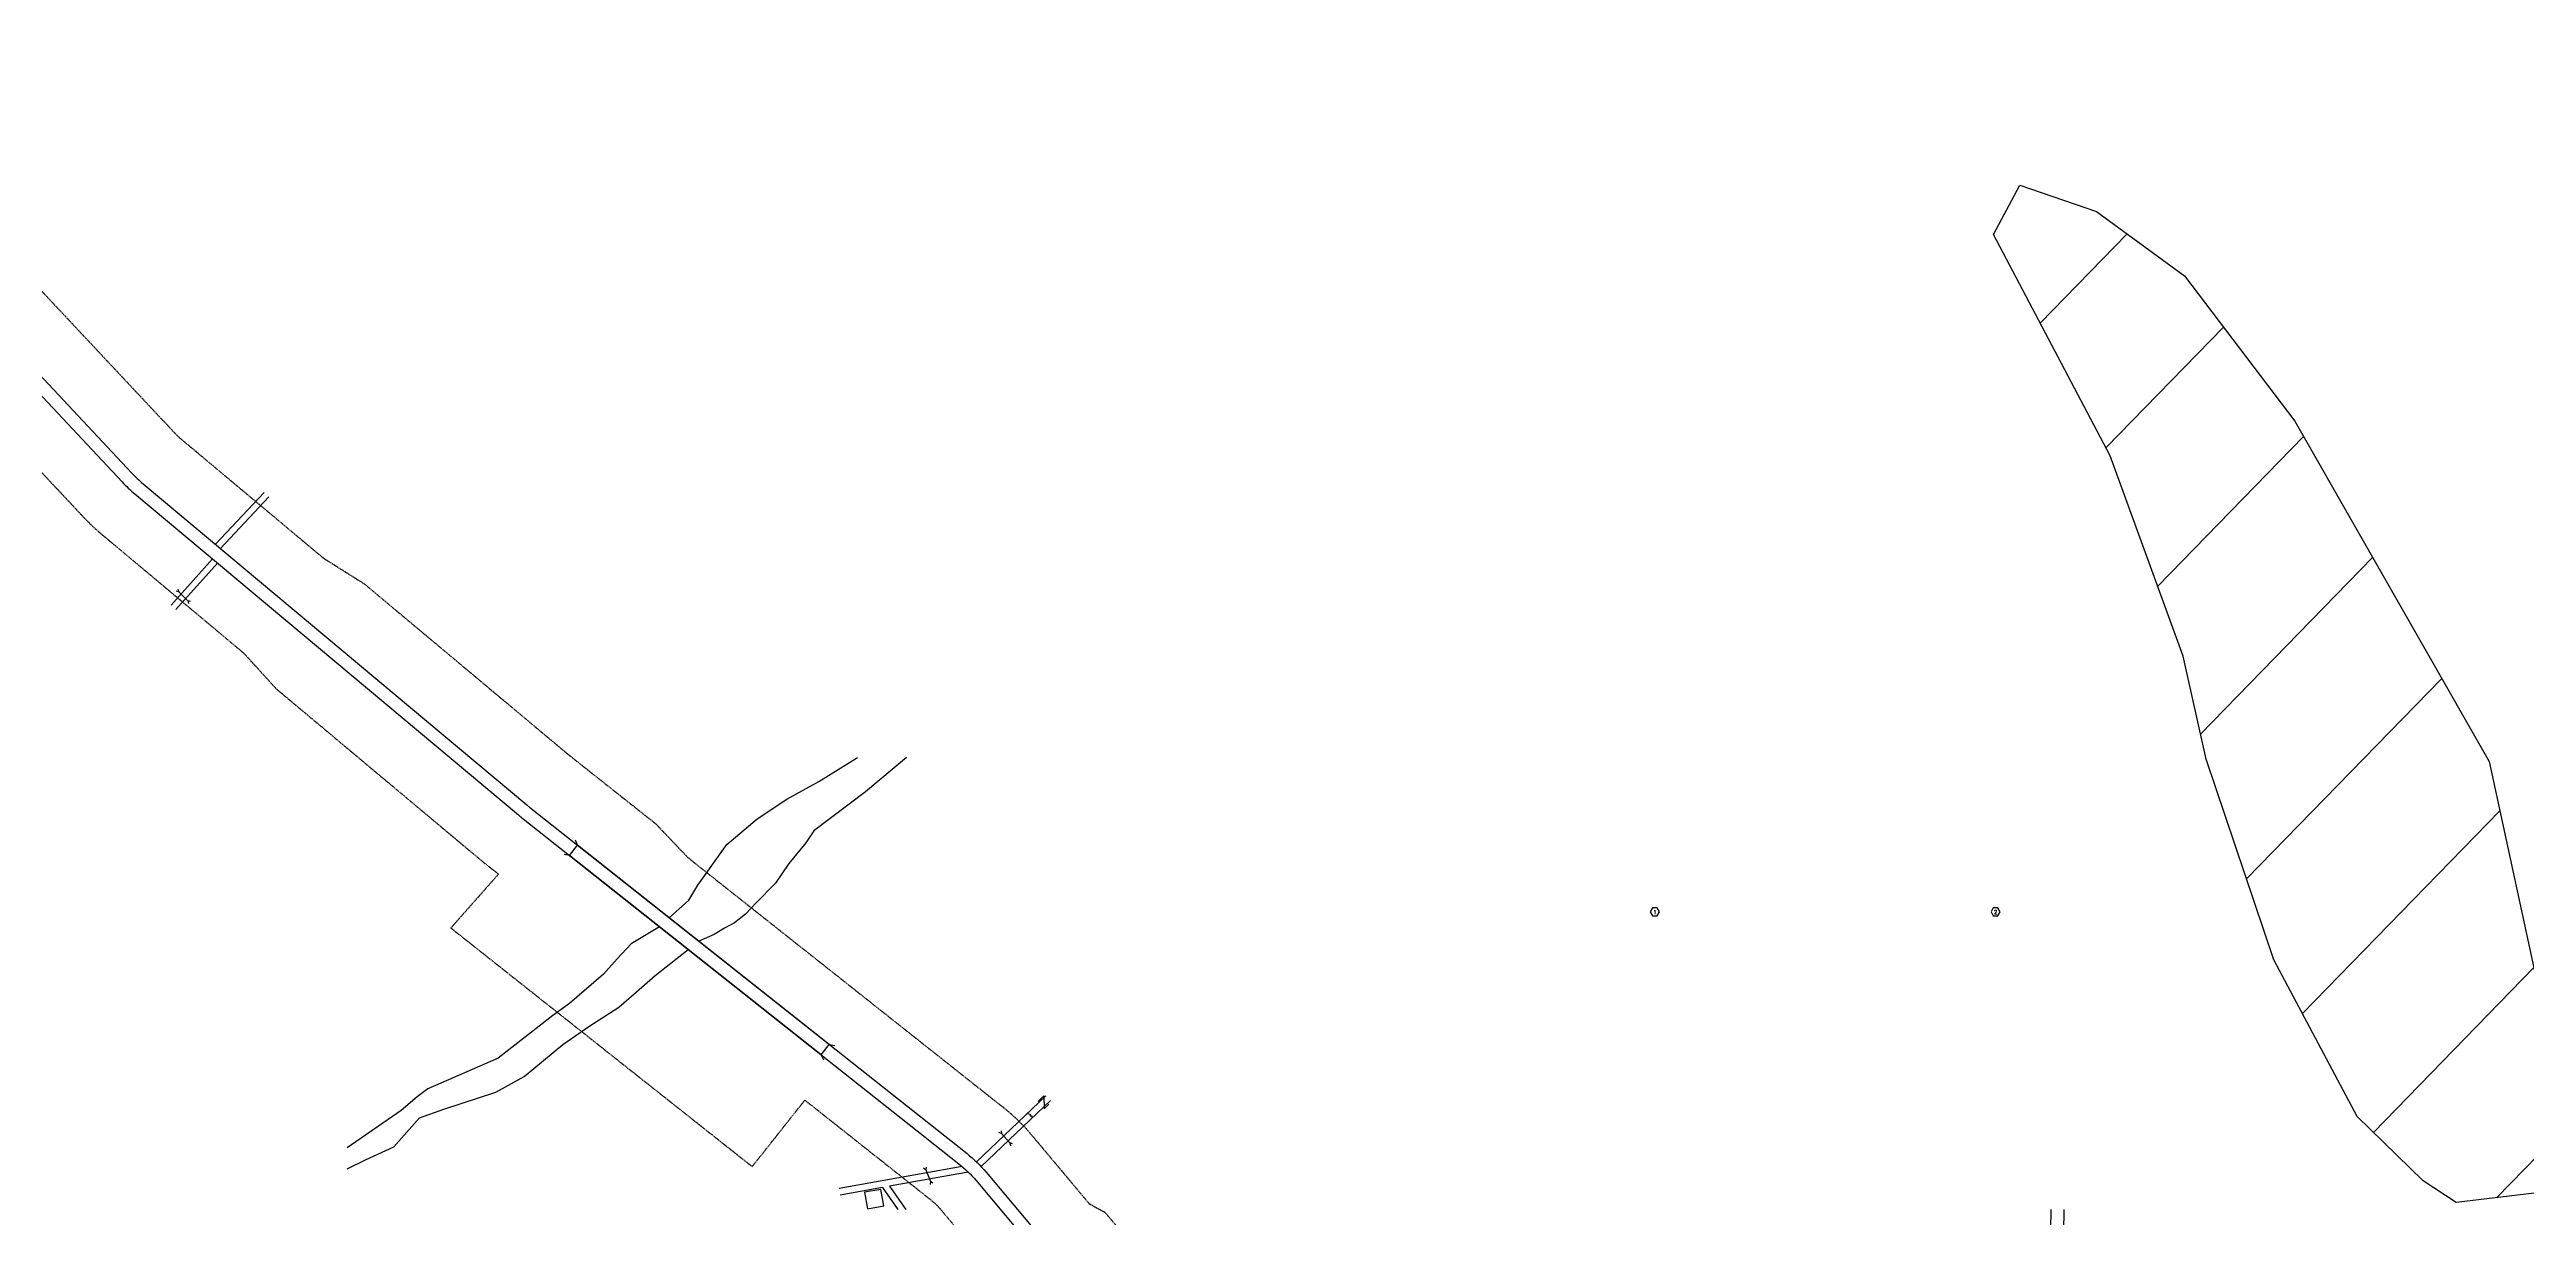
# Model space of a CAD drawing. Header units: inches. Extents: x 2666812 to 2767151, y 580083 to 705712.
# Drawn here: x 2699871 to 2703666, y 622571 to 624361 of the extents above; entities that cross this region are included whole.
import ezdxf
from ezdxf.enums import TextEntityAlignment as Align

# ---------------------------------------------------------------- set-up
doc = ezdxf.new("R2010")
doc.units = ezdxf.units.IN
doc.header["$MEASUREMENT"] = 0
doc.linetypes.add('PHANTOM', pattern=[2.5, 1.25, -0.25, 0.25, -0.25, 0.25, -0.25])
for name, color, linetype in [('HY-SHORE', 5, 'Continuous'), ('PLD-LANDBASE', 252, 'Continuous'), ('PLD-PAR', 1, 'Continuous')]:
    doc.layers.add(name, color=color, linetype=linetype)
doc.styles.add('SIMPLEX', font='simplex.shx', dxfattribs={"height": 6})

# ---------------------------------------------------------------- blocks, each defined once
blk = doc.blocks.new('*X27')
at = {"color": 0}
for p, q in [((2702921, 623941.3), (2703054.2, 624078.2)), ((2703021.5, 623750.5), (2703201.5, 623935.5)), ((2703101, 623538.2), (2703324.5, 623767.8)), ((2703166.6, 623311.5), (2703430.2, 623582.4)), ((2703237, 623089.8), (2703536, 623397)), ((2703322.5, 622883.6), (2703625, 623194.4)), ((2703431.4, 622701.4), (2703677.1, 622953.9)), ((2703620.3, 622601.5), (2703808, 622794.3))]:
    blk.add_line(p, q, dxfattribs=at)
blk = doc.blocks.new('BRIDGE-LONG-PT1')
for p, q in [((0, 0), (-7.4, 4)), ((0, -20), (-7.4, -24))]:
    blk.add_line(p, q)
blk.add_lwpolyline([(0, 0), (0, -20)])
blk = doc.blocks.new('BRIDGE-LONG-PT2')
for p, q in [((0, 0), (7.4, 4)), ((0, -20), (7.4, -24))]:
    blk.add_line(p, q)
blk.add_lwpolyline([(0, 0), (0, -20)])
blk = doc.blocks.new('DRWAYCULVERT')
for p, q in [((-13.4, 2.1), (-9.7, 0)), ((-9.7, 0), (-13.4, -2.1)), ((-9.7, 0), (9.7, 0)), ((13.5, 2.2), (9.7, 0)), ((9.7, 0), (13.5, -2.2))]:
    blk.add_line(p, q)
blk = doc.blocks.new('DWELLING2')
blk.add_lwpolyline([(28.3, -25.5), (28.3, 25.5), (-22.7, 25.5), (-22.7, -25.5)], close=True)
blk = doc.blocks.new('PLD-MarkDwell')
blk.add_lwpolyline([(-3.5, 6.4), (-7, 0.3), (-3.5, -5.8), (3.5, -5.8), (7, 0.3), (3.5, 6.4)], close=True)
at = {"style": 'SIMPLEX'}
blk.add_attdef('LABEL', text='', height=6, dxfattribs=at).set_placement((0, 0), align=Align.MIDDLE)

msp = doc.modelspace()

# ---------------------------------------------------------------- linework, layer by layer
at = {"layer": 'HY-SHORE'}
for p, q in [((2702849.2, 624077.4), (2702889.9, 624152.8)), ((2702849.2, 624077.4), (2702889.9, 624152.8)), ((2702889.9, 624152.8), (2703007, 624112.7)), ((2702889.9, 624152.8), (2703007, 624112.7)), ((2703007, 624112.7), (2703141.7, 624014.2)), ((2703007, 624112.7), (2703141.7, 624014.2)), ((2703028, 623738.2), (2702849.2, 624077.4)), ((2703028, 623738.2), (2702849.2, 624077.4)), ((2703141.7, 624014.2), (2703311, 623791.4)), ((2703141.7, 624014.2), (2703311, 623791.4)), ((2703311, 623791.4), (2703608.6, 623269.8)), ((2703311, 623791.4), (2703608.6, 623269.8)), ((2703140.1, 623431), (2703028, 623738.2)), ((2703140.1, 623431), (2703028, 623738.2)), ((2703175.1, 623273.1), (2703140.1, 623431)), ((2703175.1, 623273.1), (2703140.1, 623431)), ((2703278.8, 622965.8), (2703175.1, 623273.1)), ((2703278.8, 622965.8), (2703175.1, 623273.1)), ((2703608.6, 623269.8), (2703688, 622904)), ((2703608.6, 623269.8), (2703688, 622904)), ((2703406.4, 622725.7), (2703278.8, 622965.8)), ((2703406.4, 622725.7), (2703278.8, 622965.8)), ((2703507.7, 622626.9), (2703406.4, 622725.7)), ((2703507.7, 622626.9), (2703406.4, 622725.7)), ((2703558.1, 622594), (2703507.7, 622626.9)), ((2703558.1, 622594), (2703507.7, 622626.9)), ((2703866.3, 622631.1), (2703558.1, 622594)), ((2703866.3, 622631.1), (2703558.1, 622594))]:
    msp.add_line(p, q, dxfattribs=at)
for points in [[(2700820.4, 623030.3), (2700850.5, 623057.5), (2700864.3, 623080.4), (2700908.8, 623142.4), (2700955.1, 623182), (2701000.5, 623211.9), (2701049.8, 623238.9), (2701108.7, 623276.1)], [(2701184, 623276.1), (2701121.2, 623223.5), (2701042.1, 623163.7), (2701029.5, 623145.3), (2701003.4, 623113.5), (2700983.2, 623083.5), (2700953.1, 623052.7), (2700937.3, 623035.9), (2700920.4, 623022.7), (2700905.2, 623014.1), (2700889.5, 623004.4), (2700865.5, 622994.5)], [(2700805.7, 623016.4), (2700762.2, 622990.4), (2700740.5, 622967.1), (2700719.5, 622943.9), (2700667.6, 622899), (2700642, 622880.4), (2700558.2, 622815.3), (2700450.4, 622768.2), (2700434.3, 622755.8), (2700409.5, 622734.7), (2700327, 622677.7)], [(2700327, 622645.5), (2700354.9, 622659.1), (2700398.3, 622679), (2700438, 622723.6), (2700475.2, 622737.2), (2700554.5, 622763.2), (2700597.9, 622786.8), (2700657.4, 622836.3), (2700697.1, 622863.6), (2700743, 622893.3), (2700770.2, 622916.9), (2700798.7, 622941.7), (2700849.2, 622981.9)]]:
    msp.add_lwpolyline(points, dxfattribs=at)
at = {"layer": 'PLD-LANDBASE'}
for p, q in [((2701053.2, 622820.3), (2700667.6, 623125.8)), ((2701065.6, 622836), (2700680, 623141.4))]:
    msp.add_line(p, q, dxfattribs=at)
at = {"layer": 'PLD-LANDBASE', "linetype": 'PHANTOM', "flags": 128}
msp.add_lwpolyline([(2695849.2, 629343.9), (2696052.7, 629154.4, -0.024659), (2696061.6, 629145.2), (2696602.4, 628531.2), (2696705, 628422.5), (2696808.2, 628313.7), (2697105.4, 627993.7), (2697170.8, 627920.9), (2697148.2, 627672.8), (2697328.9, 627474.3), (2697402.9, 627541.6), (2697563.8, 627452.4), (2697830.2, 627083.8, -0.033377), (2697837.3, 627072.5), (2697954.4, 626854), (2697857.5, 626802), (2697893, 626735.8), (2697997.9, 626485.6), (2698099.3, 626528.1), (2698300.4, 626048.6, 0.008108), (2698304.3, 626039.7), (2698369.8, 625896.7), (2698307.1, 625805.4), (2698445.3, 625731.7), (2698561.8, 625477.5, 0.01267), (2698568.4, 625463.8), (2698722.1, 625168.7, 0.022407), (2698735.6, 625145.4), (2699061.1, 624637.3, 0.025685), (2699079, 624612.3), (2699428.1, 624173.8, 0.020139), (2699443.9, 624155.6), (2699923.8, 623643.4, 0.030233), (2699950.2, 623618.5), (2700168.6, 623435.7), (2700218.6, 623380.8), (2700531.6, 623118.8, 0.006745), (2700538.1, 623113.5), (2700558.8, 623097.2), (2700485.8, 623014.6), (2700947.5, 622648.9), (2701028.2, 622750.8), (2701220.8, 622598.2, -0.05081), (2701236.8, 622582.7), (2701438.4, 622342.3, -0.078113), (2701456, 622313), (2701572.1, 622027.4, -0.056433), (2701578.8, 622003.5), (2701613, 621792.4, -0.045588), (2701614.4, 621772.4), (2701604.4, 621314.1), (2701624.4, 621314.4), (2701618, 621020.7)], format="xyb", dxfattribs=at)
at = {"layer": 'PLD-LANDBASE'}
for points in [[(2698486.7, 625833.5), (2698634.5, 625510.8, 0.01267), (2698639.4, 625500.7), (2698793.1, 625205.6, 0.022407), (2698803, 625188.6), (2699128.4, 624680.5, 0.025685), (2699141.6, 624662.1), (2699490.7, 624223.7, 0.020139), (2699502.3, 624210.3), (2699982.2, 623698.2, 0.030233), (2700001.5, 623679.9), (2700589.4, 623187.8, 0.006745), (2700594, 623184.1), (2701264.3, 622653.1, -0.05081), (2701290.5, 622627.7), (2701492.1, 622387.2, -0.078113), (2701520.9, 622339.4), (2701637, 622053.7, -0.056433), (2701647.9, 622014.7), (2701682.1, 621803.6, -0.045588), (2701684.3, 621770.9), (2701666.7, 620961.8)], [(2699516.9, 624223.9), (2699996.8, 623711.8, 0.030233), (2700014.4, 623695.2), (2700602.2, 623203.2, 0.006745), (2700606.4, 623199.8), (2701276.7, 622668.8, -0.05081), (2701305.8, 622640.5), (2701507.4, 622400.1, -0.078113), (2701539.4, 622346.9), (2701546.2, 622330.3)]]:
    msp.add_lwpolyline(points, format="xyb", dxfattribs=at)
at = {"layer": 'PLD-LANDBASE', "linetype": 'PHANTOM'}
msp.add_lwpolyline([(2699582.5, 624285.5), (2700062.5, 623773.4, 0.030233), (2700072.1, 623764.2), (2700290.6, 623581.4), (2700353.4, 623541.8), (2700666.4, 623279.9, 0.006745), (2700668.5, 623278.2), (2700799.8, 623174.2), (2700849.3, 623122.2), (2701332.6, 622739.3, -0.05081), (2701374.8, 622698.3), (2701463.8, 622592.1), (2701488.1, 622578.8), (2701551, 622503.7, 0.138337), (2701779.4, 622385.5), (2701824.8, 622376.2, 0.045528), (2701842.9, 622374.1), (2702100.1, 622368.8), (2702099.7, 622348.8), (2702562.5, 622339.2), (2702953.4, 622331.2)], format="xyb", dxfattribs=at)
at = {"layer": 'PLD-LANDBASE'}
for points in [[(2700125, 623602.6), (2700199.7, 623682.2)], [(2700132.7, 623596.2), (2700207, 623675.3)], [(2700120.5, 623580.3), (2700057.2, 623509.5)], [(2700128.2, 623573.9), (2700064.6, 623502.8)], [(2701291.2, 622656.2), (2701397.6, 622757.3)], [(2701298.2, 622649.1), (2701404.5, 622750)], [(2701385.4, 622748.9), (2701394.2, 622757.4), (2701394.6, 622737.4), (2701401.9, 622744.6)], [(2701369.2, 622730.3), (2701373.4, 622729.4), (2701373.4, 622727), (2701376, 622726.8), (2701376.2, 622723.1)], [(2701269.2, 622649.1), (2701080.7, 622615.2)], [(2701278.5, 622640.6), (2701158, 622618.9)], [(2701147.1, 622617), (2701082.4, 622605.4)], [(2701147.1, 622617), (2701170.6, 622583.1)], [(2701158, 622618.9), (2701182.8, 622583.1)], [(2702937.3, 622583.1), (2702932.8, 622301.6)], [(2702957.3, 622583.1), (2702952.8, 622301.3)]]:
    msp.add_lwpolyline(points, dxfattribs=at)

# ---------------------------------------------------------------- block references
at = {"layer": 'HY-SHORE'}
msp.add_blockref('*X27', (0, 0), dxfattribs=at)
at = {"layer": 'PLD-LANDBASE'}
for name, p, rotation in [('DRWAYCULVERT', (2700075.8, 623523), 315.6745434715568), ('BRIDGE-LONG-PT2', (2700667.6, 623125.8), 141.6154541286402), ('BRIDGE-LONG-PT1', (2701053.2, 622820.3), 141.6154541286402), ('DRWAYCULVERT', (2701336, 622692.5), 311.3166426707687), ('DRWAYCULVERT', (2701217.1, 622635.1), 292.0446810516081)]:
    msp.add_blockref(name, p, dxfattribs=dict(at, rotation=rotation))
at = {"layer": 'PLD-PAR'}
for p, values in [((2702330.5, 623039), {'LABEL': '1'}), ((2702852.5, 623039), {'LABEL': '2'})]:
    msp.add_blockref('PLD-MarkDwell', p, dxfattribs=at).add_auto_attribs(values)
at = {"layer": 'PLD-PAR', "xscale": 0.5, "yscale": 0.5, "zscale": 0.5, "rotation": 10.18777764862786}
msp.add_blockref('DWELLING2', (2701133, 622599), dxfattribs=at)

doc.saveas('drawing.dxf')
